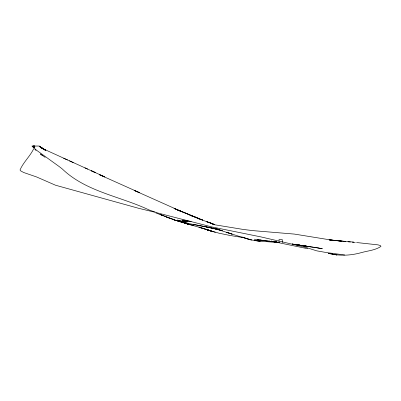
<?xml version="1.0" encoding="UTF-8"?>
<svg xmlns="http://www.w3.org/2000/svg" width="401" height="401" viewBox="0 0 401 401"><rect width="100%" height="100%" fill="white"/><g stroke="black" fill="none" stroke-linecap="round" stroke-linejoin="round"><path stroke-width="0.6" d="M34.501 147.698L34.817 146.034L34.401 147.698L34.661 146.034L34.311 147.698L34.511 146.034L34.23 147.698L34.366 146.034L34.155 147.698L34.22 146.034L34.08 147.698L34.08 146.034L34.01 147.698L33.94 146.034L33.945 147.698L33.799 146.034L33.884 147.698L33.664 146.034L33.829 147.698L33.529 146.034L33.769 147.698L33.388 146.034L33.719 147.698L33.007 146.034M33.659 148.846C30.01 156.38 23.313 162.285 20.05 169.929L20.501 170.781L23.649 172.495L36.521 176.931L55.554 185.232L138.42 208.239L154.636 212.179M192.831 224.37L212.37 228.134L206.104 226.856L222.39 230.655L213.131 228.134L218.039 229.477L213.939 228.299L240.986 236.946L251.497 239.933L248.349 239.202L251.016 239.933L260.028 241.161L278.484 242.58M352.238 242.164L355.306 242.425M356.534 242.525L378.038 244.866L380.414 245.602L380.95 246.435C375.241 250.284 368.008 250.755 361.502 252.58C352.063 255.221 342.078 256.069 332.424 254.149L337.005 254.966L328.274 253.367L332.499 254.149M343.191 241.372L345.602 241.587M348.013 241.798L350.419 242.009M353.872 242.114L329.046 239.933L342.379 241.161L330.519 239.933L294.409 234.089L253.196 230.655L243.447 229.477L214.184 224.69M278.434 242.58L279.562 242.68M330.519 239.933L340.785 241.161M254.224 239.202L272.845 241.638L257.377 239.933L262.996 240.55L260.089 239.933M344.67 254.966L326.569 252.58L316.715 250.841L305.452 247.267L261.116 236.946L211.482 226.856L157.448 212.906L148.982 209.908C120.255 196.274 86.18 191.828 62.401 169.072A54.401 24.631 29.4 0 0 58.391 165.979L34.606 148.846L31.97 146.034L39.358 146.034L43.057 148.846L39.443 146.37M279.482 242.58L276.033 242.114L279.076 242.535M302.509 245.602L292.319 244.129L302.625 245.602L292.344 244.129L302.234 245.602M243.938 237.708L229.818 235.432L218.886 233.171L206.154 229.477L215.312 232.334M307.913 246.435L302.429 245.602L313.532 247.267L292.364 244.129L307.808 246.435M302.429 245.602L307.993 246.435M279.322 242.535L276.49 242.114L279.322 242.58M279.146 242.525L269.091 241.161L276.55 242.114L271.251 241.161L307.722 248.71M206.43 226.856L189.347 223.668L177.412 220.089L185.483 222.134M214.991 228.58L212.605 228.134L214.921 228.58M185.242 222.159L182.214 221.583L185.728 222.274M183.633 220.089L191.227 221.583M208.5 227.111L209.718 227.367M185.212 222.084L182.906 221.583L185.317 222.134M176.204 220.304L179.382 221.583L186.159 222.966L179.643 221.583L185.097 222.966L180.305 221.583L184.555 222.966L180.991 221.583L188.64 224.37L194.069 225.643M188.64 224.37L186.66 223.668L206.781 229.477M214.65 228.43L218.139 229.327M212.335 231.517L198.936 227.066L201.457 228.134M214.761 228.43L218.154 229.327M210.861 223.432L214.37 224.37L206.851 221.758M205.989 229.477L208.134 230.069L202.009 228.134M213.918 228.299L217.743 229.477M232.169 234.089L226.66 232.334L231.994 234.089M206.886 221.783L210.365 222.966L198.31 218.615L202.846 220.089L177.688 209.908M155.753 212.906L167.182 217.217M241.723 236.946L248.49 239.202L242.304 237.161M176.26 220.304L179.788 221.583L174.981 220.089L180.505 221.583L174.585 220.089L171.713 218.861M177.763 209.908L174.034 208.45L181.302 211.452L134.355 190.48M163.112 215.778L160.014 214.34L174.841 220.089L171.663 218.826M134.405 190.505L139.598 192.701L99.408 174.691L104.831 176.931L43.223 148.846L45.794 150.205L39.343 146.37L45.268 150.205M73.263 162.58L69.458 160.871M67.528 160.009L63.629 158.265M87.649 169.072L84.927 167.849M40.07 146.866L43.348 148.846L40.115 146.866M43.493 149.117L45.238 150.205M43.062 148.846L39.453 146.37M45.203 157.398L40.381 153.934L42.631 155.673M35.619 149.297L36.02 150.205M35.108 148.846L35.413 150.205M282.269 242.54L282.269 239.557L279.021 239.557L279.021 241.347M166.791 217.217L171.026 218.615L166.791 217.217M188.069 221.583L185.623 221.583L181.979 220.089L188.069 221.583M254.465 240.55L260.144 241.161L254.465 240.55M318.178 247.988L313.848 247.267L322.349 248.71L318.178 247.988M276.088 242.114L271.251 241.161L276.088 242.114M188.841 224.37L184.199 222.966L182.229 221.858L184.159 222.966L188.841 224.37M212.52 231.517L208.059 230.069L212.52 231.517M199.147 218.615L194.836 217.217L199.102 218.615M195.628 217.217L191.307 215.778L195.588 217.217M192.064 215.778L188.39 214.52L192.019 215.778M181.533 211.452L177.738 210.099L188.455 214.34L181.533 211.452M209.653 230.655L208.184 230.069L209.643 230.655M95.137 172.495L91.423 170.781L95.137 172.495M213.322 224.37L210.62 222.966L213.322 224.37M33.674 147.698L33.128 146.034L33.629 147.698"/></g></svg>
